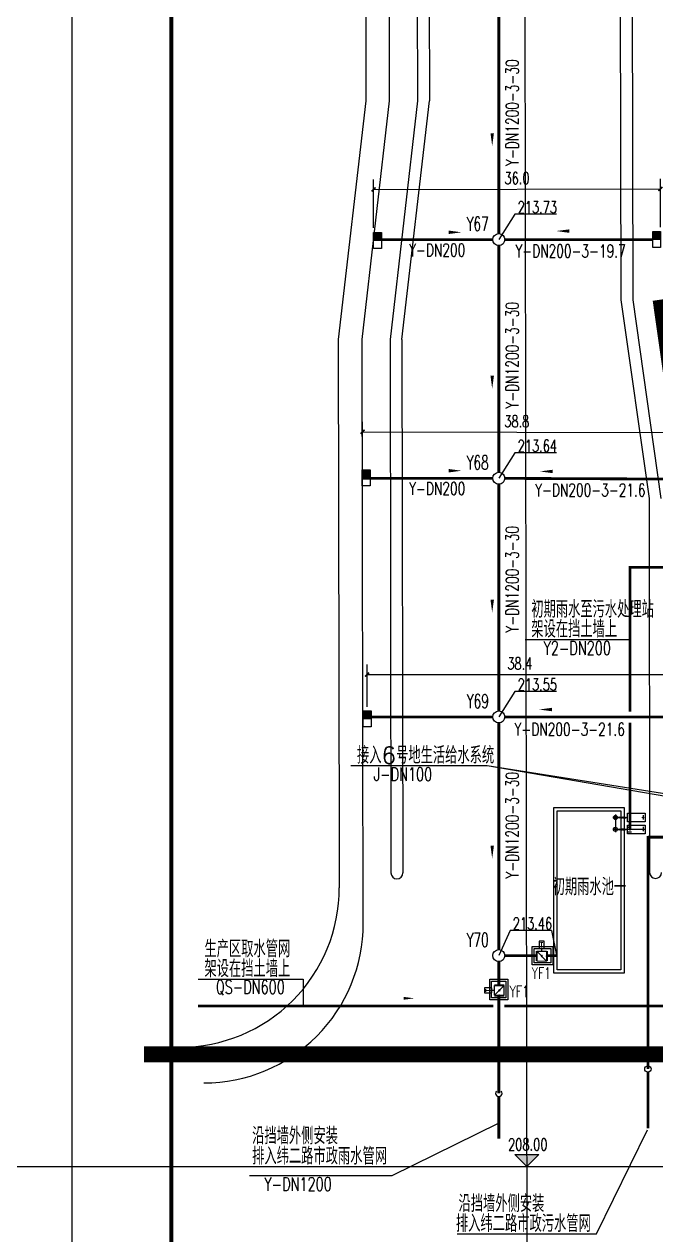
# Model space of a CAD drawing. Header units: metres. Extents: x 497246 to 997717, y 2998582 to 5998198.
# Drawn here: x 497479.1 to 497558.5, y 2998877.7 to 2999029.9 of the extents above; entities that cross this region are included whole.
import ezdxf
from ezdxf.enums import TextEntityAlignment as Align

# ---------------------------------------------------------------- set-up
doc = ezdxf.new("R2010")
doc.units = ezdxf.units.M
doc.header["$LTSCALE"] = 1000
doc.linetypes.add('CONTINOUS', pattern=[0])
doc.linetypes.add('DASHDOT', pattern=[1, 0.5, -0.25, 0, -0.25])
doc.layers.get('0').update_dxf_attribs({"linetype": 'CONTINUOUS'})
doc.layers.get('Defpoints').update_dxf_attribs({"linetype": 'CONTINUOUS'})
for name, color, linetype in [('00侧分带', 3, 'CONTINUOUS'), ('DIM_ELEV', 3, 'CONTINUOUS'), ('EQUIP_消防', 7, 'CONTINUOUS'), ('EQUIP_给水', 30, 'CONTINUOUS'), ('PIPE-废水', 31, 'CONTINUOUS'), ('PIPE-给水', 3, 'CONTINUOUS'), ('PIPE-雨水', 4, 'CONTINUOUS'), ('PUB_TEXT', 7, 'CONTINUOUS'), ('RD-中线', 1, 'DASHDOT'), ('RD-侧石线', 5, 'CONTINUOUS'), ('RD-红线', 7, 'CONTINUOUS'), ('TEXT_雨水', 7, 'CONTINUOUS'), ('TWT_DIM', 3, 'CONTINUOUS'), ('TWT_雨水口', 4, 'CONTINUOUS'), ('VALVE_污水', 7, 'CONTINUOUS'), ('VALVE_雨水', 7, 'CONTINUOUS'), ('VPIPE-给水', 11, 'CONTINUOUS'), ('VPIPE-雨水', 4, 'TG_Y'), ('WELL_雨水', 4, 'CONTINUOUS'), ('z_图框', 7, 'CONTINUOUS'), ('图例层', 7, 'CONTINUOUS'), ('文字-排水', 122, 'CONTINUOUS'), ('雨水标注', 100, 'CONTINUOUS')]:
    doc.layers.add(name, color=color, linetype=linetype)
doc.styles.add('_TCH_DIM', font='SIMPLEX', dxfattribs={"bigfont": 'GBCBIG'})
doc.styles.add('_TCH_DIM_T3', font='SIMPLEX', dxfattribs={"width": 0.705882, "bigfont": 'GBCBIG'})
doc.styles.add('_TWT_WELL', font='SIMPLEX', dxfattribs={"width": 0.8, "height": 3.5, "bigfont": 'HZTXT'})
doc.styles.add('HZ', font='rs.shx', dxfattribs={"width": 0.8, "bigfont": 'hztxt.shx'})
doc.styles.add('HZTXT', font='txt', dxfattribs={"width": 0.7, "bigfont": 'HZTXT'})
doc.styles.add('SZK', font='romand.shx', dxfattribs={"width": 0.7, "bigfont": 'hztxt.shx'})
doc.styles.add('TG_LINETYPE', font='SIMPLEX', dxfattribs={"width": 0.8, "height": 3, "bigfont": 'HZTXT'})
doc.linetypes.add('TG_F', pattern='A,2,-0.3,["F",TG_LINETYPE,S=0.1,R=0,X=-0.23,Y=-0.15],0', length=2.3)
doc.linetypes.add('TG_QS', pattern='A,3,-0.6,["QS",TG_LINETYPE,S=0.1,R=0,X=-0.52,Y=-0.15],0', length=3.6)
doc.linetypes.add('TG_Y', pattern='A,2,-0.3,["Y",TG_LINETYPE,S=0.1,R=0,X=-0.23,Y=-0.15],0', length=2.3)
doc.linetypes.add('TG_Y2', pattern='A,2,-0.6,["Y2",TG_LINETYPE,S=0.1,R=0,X=-0.52,Y=-0.15],0', length=2.6)
doc.dimstyles.new('_TWT_ARCH&&1', dxfattribs={"dimtxt": 1.4875, "dimasz": 0.5, "dimexe": 1.25, "dimexo": 1.5, "dimgap": 0.63125, "dimtad": 1, "dimdec": 1, "dimzin": 0, "dimdsep": 46, "dimtxsty": '_TCH_DIM_T3', "dimblk": 'ARCHTICK', "dimcen": 0.09, "dimclrt": 7, "dimazin": 2, "dimtfac": 1, "dimtdec": 1, "dimtix": 1, "dimtmove": 2, "dimatfit": 3, "dimfxl": 1, "dimtolj": 1, "dimtzin": 0, "dimarcsym": 0})

# ---------------------------------------------------------------- blocks, each defined once
blk = doc.blocks.new('$VALVE$00000296')
for points in [[(-125, 72), (-125, -72), (125, 72), (125, -72), (-125, 72)], [(0, 60), (0, -64)]]:
    blk.add_lwpolyline(points)
for p in [(-125, 0), (125, 0)]:
    blk.add_point(p)
blk = doc.blocks.new('$VALVE$00000447')
for p, q in [((-82, 0), (-82, 90)), ((-82, 0), (-82, -90)), ((82, 0), (82, 90)), ((82, 0), (82, -90))]:
    blk.add_line(p, q)
blk.add_circle((0, 0), 60.1)
for p in [(-82, 0), (82, 0)]:
    blk.add_point(p)
blk = doc.blocks.new('$VALVE$00000486')
for p, q in [((90, 55), (-90, 16)), ((-90, -48), (-90, 48)), ((90, 72), (90, -72)), ((90, 72), (90, -72)), ((90, -72), (90, 72)), ((90, -55), (-90, -16))]:
    blk.add_line(p, q)
for p in [(-90, 0), (90, 0)]:
    blk.add_point(p)
blk = doc.blocks.new('$VALVE$00000721')
for p, q in [((-77, 258), (-77, 132)), ((77, 258), (-77, 258)), ((77, 132), (77, 258)), ((-150, 86), (150, -86)), ((-150, 86), (150, 86)), ((-150, 86), (-150, -86)), ((-77, 132), (0, 132)), ((0, 86), (0, 132)), ((0, 132), (77, 132)), ((150, 86), (150, -86)), ((-150, -86), (150, -86))]:
    blk.add_line(p, q)
at = {"const_width": 25.3}
blk.add_lwpolyline([(-13, 0, 1), (13, 0, 1)], format="xyb", close=True, dxfattribs=at)
for p in [(-150, 0), (150, 0)]:
    blk.add_point(p)
at = {"style": 'HZ', "width": 1.675276}
blk.add_text('T', height=84, dxfattribs=at).set_placement((-50, 152), (44, 152), align=Align.FIT)
blk = doc.blocks.new('_ArchTick')
at = {"color": 0, "linetype": 'ByBlock', "const_width": 0.4}
blk.add_lwpolyline([(-0.5, -0.5), (0.5, 0.5)], dxfattribs=at)
blk = doc.blocks.new('*D275')
at = {"layer": 'Defpoints', "color": 0, "transparency": 16777216}
for p in [(497560.57, 2998948.18), (497522.19, 2998942.61), (497560.57, 2998942.61)]:
    blk.add_point(p, dxfattribs=at)
at = {"layer": 'TWT_DIM', "color": 0, "lineweight": -2, "transparency": 16777216}
for p, q in [((497522.19, 2998944.11), (497522.19, 2998949.42)), ((497560.57, 2998944.11), (497560.57, 2998949.43)), ((497522.19, 2998948.17), (497560.57, 2998948.18))]:
    blk.add_line(p, q, dxfattribs=at)
at = {"layer": 'TWT_DIM', "color": 0, "lineweight": -2, "transparency": 16777216, "xscale": 0.5, "yscale": 0.5, "zscale": 0.5}
for p, rotation in [((497522.19, 2998948.17), 180.0037353315376), ((497560.57, 2998948.18), 0.003735331537582703)]:
    blk.add_blockref('_ArchTick', p, dxfattribs=dict(at, rotation=rotation))
at = {"layer": 'TWT_DIM', "color": 7, "transparency": 16777216, "insert": (497541.38, 2998949.55), "char_height": 1.488, "attachment_point": 5, "rotation": 0.0037, "style": '_TCH_DIM_T3'}
blk.add_mtext('\\A1;38.4', dxfattribs=at)
blk = doc.blocks.new('*D276')
at = {"layer": 'Defpoints', "color": 0, "transparency": 16777216}
for p in [(497560.38, 2998978.58), (497521.6, 2998972.84), (497560.36, 2998972.73)]:
    blk.add_point(p, dxfattribs=at)
at = {"layer": 'TWT_DIM', "color": 0, "lineweight": -2, "transparency": 16777216}
for p, q in [((497521.61, 2998974.34), (497521.62, 2998979.93)), ((497521.62, 2998978.68), (497560.38, 2998978.58)), ((497560.37, 2998974.23), (497560.38, 2998979.83))]:
    blk.add_line(p, q, dxfattribs=at)
at = {"layer": 'TWT_DIM', "color": 0, "lineweight": -2, "transparency": 16777216, "xscale": 0.5, "yscale": 0.5, "zscale": 0.5}
for p, rotation in [((497521.62, 2998978.68), 179.8467611790838), ((497560.38, 2998978.58), 359.8467611790838)]:
    blk.add_blockref('_ArchTick', p, dxfattribs=dict(at, rotation=rotation))
at = {"layer": 'TWT_DIM', "color": 7, "transparency": 16777216, "insert": (497541, 2998980), "char_height": 1.488, "attachment_point": 5, "rotation": 359.8468, "style": '_TCH_DIM_T3'}
blk.add_mtext('\\A1;38.8', dxfattribs=at)
blk = doc.blocks.new('*D277')
at = {"layer": 'Defpoints', "color": 0, "transparency": 16777216}
for p in [(497559.04, 2999009.21), (497523.01, 2999002.84), (497559.05, 2999002.9)]:
    blk.add_point(p, dxfattribs=at)
at = {"layer": 'TWT_DIM', "color": 0, "lineweight": -2, "transparency": 16777216}
for p, q in [((497523.01, 2999004.34), (497523, 2999010.4)), ((497523, 2999009.15), (497559.04, 2999009.21)), ((497559.05, 2999004.4), (497559.04, 2999010.46))]:
    blk.add_line(p, q, dxfattribs=at)
at = {"layer": 'TWT_DIM', "color": 0, "lineweight": -2, "transparency": 16777216, "xscale": 0.5, "yscale": 0.5, "zscale": 0.5}
for p, rotation in [((497523, 2999009.15), 180.1021288845359), ((497559.04, 2999009.21), 0.1021288845358551)]:
    blk.add_blockref('_ArchTick', p, dxfattribs=dict(at, rotation=rotation))
at = {"layer": 'TWT_DIM', "color": 7, "transparency": 16777216, "insert": (497541.02, 2999010.56), "char_height": 1.488, "attachment_point": 5, "rotation": 0.1021, "style": '_TCH_DIM_T3'}
blk.add_mtext('\\A1;36.0', dxfattribs=at)
blk = doc.blocks.new('$TwtSys$00000187')
blk.add_circle((0, 0), 0.5)
blk = doc.blocks.new('$TwtSys$00000424')
for p, q in [((-500, 250), (500, 250)), ((-500, -250), (-500, 250)), ((0, -250), (0, 250)), ((500, 250), (500, -250)), ((500, -250), (-500, -250))]:
    blk.add_line(p, q)
blk.add_solid([(0, 250), (500, 250), (0, -250), (500, -250)])

msp = doc.modelspace()

# ---------------------------------------------------------------- hatches: boundary and pattern name
at = {"layer": 'DIM_ELEV'}
msp.add_hatch(color=0, dxfattribs=at).paths.add_polyline_path([(497542.26, 2998886.33), (497540.76, 2998887.83), (497543.76, 2998887.83)])
at = {"layer": 'PIPE-废水', "linetype": 'TG_F'}
for points in [[(497557.47, 2998927.72), (497557.3, 2998927.72), (497557.3, 2998927.89)], [(497557.47, 2998927.72), (497557.47, 2998927.89), (497557.3, 2998927.89)]]:
    msp.add_hatch(color=0, dxfattribs=at).paths.add_polyline_path(points)
at = {"layer": 'PIPE-雨水', "linetype": 'TG_Y2'}
for points in [[(497555.21, 2998961.65), (497555.21, 2998961.82), (497555.04, 2998961.82)], [(497555.21, 2998961.65), (497555.04, 2998961.65), (497555.04, 2998961.82)]]:
    msp.add_hatch(color=140, dxfattribs=at).paths.add_polyline_path(points)

# ---------------------------------------------------------------- linework, layer by layer
at = {"color": 0, "ltscale": 10}
for points in [[(497554.47, 2998910.64), (497545.67, 2998910.64), (497545.67, 2998931.44), (497554.47, 2998931.44)], [(497554.47, 2998910.64), (497545.67, 2998910.64), (497545.67, 2998931.44), (497554.47, 2998931.44)], [(497554.07, 2998911.04), (497546.07, 2998911.04), (497546.07, 2998931.04), (497554.07, 2998931.04)]]:
    msp.add_lwpolyline(points, close=True, dxfattribs=at)
at = {"layer": '00侧分带', "ltscale": 100}
for p, q in [((497528.27, 2999162.61), (497528.52, 2999020.3)), ((497529.77, 2999162.61), (497530.02, 2999020.3)), ((497553.96, 2999051.33), (497554.06, 2998995.28)), ((497555.46, 2999051.33), (497555.56, 2998995.28)), ((497525.07, 2998990.29), (497525.19, 2998923.23)), ((497526.57, 2998990.29), (497526.69, 2998923.23)), ((497557.61, 2998970.29), (497557.69, 2998923.29))]:
    msp.add_line(p, q, dxfattribs=at)
for points in [[(497528.52, 2999020.3), (497525.07, 2998990.29)], [(497526.57, 2998990.29), (497530.02, 2999020.3)], [(497554.06, 2998995.28), (497557.61, 2998970.29)], [(497555.56, 2998995.28), (497559.11, 2998970.29)]]:
    msp.add_lwpolyline(points, dxfattribs=at)
for centre in [(497525.94, 2998923.23), (497558.44, 2998923.29)]:
    msp.add_arc(centre, 0.75, 180.1021, 0.1021, dxfattribs=at)
at = {"layer": 'DIM_ELEV', "color": 0}
for p, q in [((497542.26, 2998886.33), (497540.76, 2998887.83)), ((497540.76, 2998887.83), (497543.76, 2998887.83)), ((497542.26, 2998886.33), (497543.76, 2998887.83))]:
    msp.add_line(p, q, dxfattribs=at)
at = {"layer": 'EQUIP_消防', "color": 3, "linetype": 'Continuous', "ltscale": 0.001}
msp.add_line((497553.4, 2998930.56), (497553.39, 2998928.34), dxfattribs=at)
at = {"layer": 'EQUIP_消防', "color": 6, "linetype": 'Continuous', "ltscale": 0.001}
for p, q in [((497556.87, 2998930.51), (497556.87, 2998929.96)), ((497557.06, 2998928.69), (497554.15, 2998928.69)), ((497554.98, 2998928.99), (497555.34, 2998928.99)), ((497556.86, 2998929.01), (497556.86, 2998928.46)), ((497554.97, 2998928.39), (497555.41, 2998928.39))]:
    msp.add_line(p, q, dxfattribs=at)
at = {"layer": 'EQUIP_消防', "color": 0, "linetype": 'Continuous', "ltscale": 0.001}
for points in [[(497554.9, 2998930.73), (497557.12, 2998930.73), (497557.12, 2998929.66), (497554.9, 2998929.66)], [(497554.89, 2998929.23), (497557.12, 2998929.23), (497557.11, 2998928.16), (497554.89, 2998928.16)]]:
    msp.add_lwpolyline(points, close=True, dxfattribs=at)
at = {"layer": 'EQUIP_消防', "color": 6, "linetype": 'Continuous', "ltscale": 0.001}
for points in [[(497556.81, 2998930.24), (497556.92, 2998930.24), (497556.92, 2998930.14), (497556.81, 2998930.14)], [(497555.11, 2998929.05), (497555.22, 2998929.05), (497555.22, 2998928.94), (497555.11, 2998928.94)], [(497556.81, 2998928.74), (497556.92, 2998928.74), (497556.92, 2998928.64), (497556.81, 2998928.64)]]:
    msp.add_lwpolyline(points, close=True, dxfattribs=at)
at = {"layer": 'EQUIP_消防', "color": 3, "linetype": 'Continuous', "ltscale": 0.001}
for points in [[(497545.51, 2998911.69), (497542.91, 2998911.69), (497542.91, 2998913.99), (497545.51, 2998913.99)], [(497545.26, 2998911.94), (497543.16, 2998911.94), (497543.16, 2998913.74), (497545.26, 2998913.74)], [(497539.89, 2998909.86), (497539.89, 2998907.26), (497537.59, 2998907.26), (497537.59, 2998909.86)], [(497539.64, 2998909.61), (497539.64, 2998907.51), (497537.84, 2998907.51), (497537.84, 2998909.61)]]:
    msp.add_lwpolyline(points, close=True, dxfattribs=at)
at = {"layer": 'EQUIP_给水', "color": 6, "linetype": 'ByBlock'}
for p, q in [((497520.15, 2998936.72), (497537.29, 2998936.72)), ((497537.29, 2998936.72), (497559.74, 2998932.87)), ((497537.29, 2998936.72), (497560.88, 2998932.99))]:
    msp.add_line(p, q, dxfattribs=at)
msp.add_lwpolyline([(497524.39, 2998907.47, 0, 0, 0), (497528.13, 2998907.47, 0, 0.36, 0), (497526.78, 2998907.47, 0, 0, 0)], format="xyseb", dxfattribs=at)
at = {"layer": 'PIPE-废水', "color": 0, "linetype": 'TG_F', "ltscale": 0.0025, "const_width": 0.35}
for points in [[(497557.47, 2998927.72), (497557.47, 2998898.59)], [(497557.47, 2998927.72), (497574.03, 2998927.72)], [(497557.47, 2998898.19), (497557.47, 2998891.13)]]:
    msp.add_lwpolyline(points, dxfattribs=at)
at = {"layer": 'PIPE-给水', "color": 70}
for p, q in [((497500.98, 2998909.89), (497514.16, 2998909.89)), ((497514.16, 2998909.89), (497514.16, 2998906.5))]:
    msp.add_line(p, q, dxfattribs=at)
at = {"layer": 'PIPE-给水', "color": 113, "linetype": 'TG_QS', "ltscale": 0.0025, "const_width": 0.35}
for points in [[(497500.96, 2998906.5), (497538.07, 2998906.5)], [(497539.42, 2998906.5), (497559.75, 2998906.5)]]:
    msp.add_lwpolyline(points, dxfattribs=at)
at = {"layer": 'PIPE-雨水', "color": 70}
msp.add_line((497542.04, 2998952.58), (497555.23, 2998952.58), dxfattribs=at)
at = {"layer": 'PIPE-雨水', "linetype": 'ByBlock', "ltscale": 6}
for p, q in [((497525.34, 2998885.2), (497538.69, 2998891.76)), ((497507.41, 2998885.2), (497525.34, 2998885.2))]:
    msp.add_line(p, q, dxfattribs=at)
at = {"layer": 'PIPE-雨水', "color": 30, "linetype": 'ByBlock', "ltscale": 6}
for p, q in [((497551.02, 2998877.86), (497557.43, 2998890.93)), ((497533.49, 2998877.86), (497551.02, 2998877.86))]:
    msp.add_line(p, q, dxfattribs=at)
at = {"layer": 'PIPE-雨水', "color": 0, "linetype": 'TG_Y', "ltscale": 0.005, "const_width": 0.35}
for points in [[(497538.74, 2999032.09), (497538.74, 2999003.59)], [(497523.01, 2999002.84), (497537.99, 2999002.84)], [(497539.49, 2999002.84), (497558.07, 2999002.84)], [(497538.74, 2999002.09), (497538.74, 2998973.59)], [(497521.6, 2998972.84), (497537.99, 2998972.84)], [(497539.49, 2998972.83), (497559.86, 2998972.74)], [(497538.74, 2998972.09), (497538.74, 2998943.59)], [(497521.66, 2998942.84), (497537.99, 2998942.84)], [(497538.74, 2998942.09), (497538.74, 2998913.59)], [(497539.49, 2998942.84), (497560.12, 2998942.84)], [(497538.74, 2998909.18), (497538.74, 2998912.09)], [(497539.49, 2998912.84), (497543.43, 2998912.84)], [(497544.83, 2998912.84), (497546.07, 2998912.84)], [(497538.74, 2998895.52), (497538.74, 2998907.77)], [(497538.74, 2998889.84), (497538.74, 2998895.12)]]:
    msp.add_lwpolyline(points, dxfattribs=at)
at = {"layer": 'PIPE-雨水', "color": 70, "linetype": 'ByBlock'}
for points in [[(497537.91, 2999019.09, 0, 0, 0), (497537.91, 2999014.6, 0, 0.432, 0), (497537.91, 2999016.22, 0, 0, 0)], [(497529.58, 2999003.76, 0, 0, 0), (497534.06, 2999003.76, 0, 0.432, 0), (497532.44, 2999003.76, 0, 0, 0)], [(497550.45, 2999003.91, 0, 0, 0), (497545.96, 2999003.92, 0, 0.432, 0), (497547.58, 2999003.91, 0, 0, 0)], [(497537.91, 2998988.59, 0, 0, 0), (497537.91, 2998984.1, 0, 0.432, 0), (497537.91, 2998985.72, 0, 0, 0)], [(497529.58, 2998973.79, 0, 0, 0), (497534.06, 2998973.79, 0, 0.432, 0), (497532.44, 2998973.79, 0, 0, 0)], [(497548.39, 2998973.7, 0, 0, 0), (497543.9, 2998973.7, 0, 0.432, 0), (497545.52, 2998973.7, 0, 0, 0)], [(497537.91, 2998960.43, 0, 0, 0), (497537.91, 2998955.95, 0, 0.432, 0), (497537.91, 2998957.57, 0, 0, 0)], [(497548.26, 2998943.77, 0, 0, 0), (497543.78, 2998943.77, 0, 0.432, 0), (497545.4, 2998943.77, 0, 0, 0)], [(497537.91, 2998929.52, 0, 0, 0), (497537.91, 2998925.04, 0, 0.432, 0), (497537.91, 2998926.66, 0, 0, 0)]]:
    msp.add_lwpolyline(points, format="xyseb", dxfattribs=at)
at = {"layer": 'PIPE-雨水', "color": 140, "linetype": 'TG_Y2', "ltscale": 0.0025, "const_width": 0.35}
for points in [[(497555.21, 2998961.65), (497560.61, 2998961.65)], [(497555.21, 2998943.5), (497555.21, 2998961.65)], [(497555.21, 2998928.69), (497555.21, 2998942.12)]]:
    msp.add_lwpolyline(points, dxfattribs=at)
at = {"layer": 'PIPE-雨水', "color": 111, "linetype": 'TG_Y2', "ltscale": 0.01, "const_width": 0.07}
for points in [[(497553.83, 2998930.2), (497553.4, 2998930.2)], [(497554.21, 2998930.19), (497554.13, 2998930.19)], [(497554.5, 2998930.19), (497554.4, 2998930.19)], [(497554.9, 2998930.19), (497554.71, 2998930.19)], [(497553.83, 2998928.7), (497553.39, 2998928.7)], [(497554.2, 2998928.69), (497554.13, 2998928.69)], [(497554.49, 2998928.69), (497554.4, 2998928.69)], [(497554.89, 2998928.69), (497554.71, 2998928.69)]]:
    msp.add_lwpolyline(points, dxfattribs=at)
at = {"layer": 'PIPE-雨水', "color": 111, "linetype": 'CONTINOUS', "ltscale": 0.0075}
for centre in [(497553.4, 2998930.2), (497553.39, 2998928.7)]:
    msp.add_circle(centre, 0.258, dxfattribs=at)
at = {"layer": 'PIPE-雨水', "color": 0, "linetype": 'TG_Y'}
msp.add_arc((497538.74, 2998895.52), 0.4, 135, 45, dxfattribs=at)
at = {"layer": 'RD-中线', "color": 6, "linetype": 'DASHDOT', "ltscale": 80}
for p, q in [((497541.77, 2999162.63), (497542.49, 2998755.1)), ((497541.77, 2999162.63), (497542.49, 2998755.1)), ((497308.3, 2998886.33), (498013.13, 2998886.33)), ((497308.3, 2998886.33), (498013.13, 2998886.33))]:
    msp.add_line(p, q, dxfattribs=at)
at = {"layer": 'RD-侧石线', "color": 5, "ltscale": 0.1}
for p, q in [((497525.02, 2999020.29), (497524.77, 2999162.6)), ((497521.57, 2998990.28), (497525.02, 2999020.29)), ((497521.7, 2998916.88), (497521.57, 2998990.28))]:
    msp.add_line(p, q, dxfattribs=at)
msp.add_arc((497501.7, 2998916.83), 20, 270.0044, 0.1206, dxfattribs=at)
at = {"layer": 'RD-红线', "ltscale": 0.1}
for points in [[(497518.85, 2999236.02), (497519.12, 2999232.85, -0.017939), (497521.77, 2999162.6), (497522.02, 2999020.29), (497518.57, 2998990.28), (497518.69, 2998926.23), (497518.7, 2998921.37)], [(497498.7, 2998901.33, 0.414736), (497518.7, 2998921.37, 0.414736)]]:
    msp.add_lwpolyline(points, format="xyb", dxfattribs=at)
at = {"layer": 'VALVE_雨水', "linetype": 'Continuous'}
for p, q in [((497543.43, 2998913.38), (497543.43, 2998912.18)), ((497543.53, 2998913.38), (497543.53, 2998912.18)), ((497544.73, 2998913.38), (497544.73, 2998912.18)), ((497544.83, 2998913.38), (497544.83, 2998912.18)), ((497538.2, 2998909.18), (497539.4, 2998909.17)), ((497538.2, 2998909.08), (497539.4, 2998909.07)), ((497538.2, 2998907.88), (497539.4, 2998907.87)), ((497538.2, 2998907.78), (497539.4, 2998907.77))]:
    msp.add_line(p, q, dxfattribs=at)
at = {"layer": 'VPIPE-给水', "linetype": 'Continuous'}
for centre in [(497555.22, 2998930.19), (497555.21, 2998928.69)]:
    msp.add_circle(centre, 0.08, dxfattribs=at)
at = {"layer": 'VPIPE-给水'}
msp.add_circle((497557.47, 2998898.59), 0.4, dxfattribs=at)
at = {"layer": 'VPIPE-雨水', "linetype": 'Continuous'}
for centre in [(497553.4, 2998930.2), (497553.39, 2998928.7)]:
    msp.add_circle(centre, 0.1, dxfattribs=at)
at = {"layer": 'z_图框'}
msp.add_lwpolyline([(497485.08, 2998867.69), (498079.58, 2998867.69), (498079.58, 2999288.19), (497485.08, 2999288.19)], close=True, dxfattribs=at)
at = {"layer": 'z_图框', "const_width": 0.5}
msp.add_lwpolyline([(497497.58, 2998872.69), (498074.58, 2998872.69), (498074.58, 2999283.19), (497497.58, 2999283.19)], close=True, dxfattribs=at)
at = {"layer": '图例层', "color": 253, "const_width": 2, "flags": 128}
msp.add_lwpolyline([(497582.7, 2998900.33, -0.413692), (497562.7, 2998920.3), (497562.61, 2998970.3), (497559.06, 2998995.29)], format="xyb", dxfattribs=at)
msp.add_lwpolyline([(497584.48, 2998900.43), (497494.16, 2998900.43)], dxfattribs=at)
at = {"layer": '雨水标注', "color": 70}
for p, q in [((497540.77, 2999006.02), (497538.74, 2999002.84)), ((497546, 2999006.02), (497540.77, 2999006.02)), ((497540.77, 2998976.02), (497538.74, 2998972.84)), ((497546, 2998976.02), (497540.77, 2998976.02)), ((497540.77, 2998946.02), (497538.74, 2998942.84)), ((497546, 2998946.02), (497540.77, 2998946.02)), ((497540.15, 2998915.98), (497538.74, 2998912.84)), ((497545.37, 2998915.98), (497540.15, 2998915.98)), ((497545.37, 2998915.98), (497545.98, 2998912.9))]:
    msp.add_line(p, q, dxfattribs=at)

# ---------------------------------------------------------------- block references
at = {"layer": 'TWT_雨水口', "xscale": 0.002, "yscale": 0.002, "zscale": 0.002, "rotation": 90}
for p in [(497523.49, 2999002.73), (497558.57, 2999002.84), (497522.07, 2998972.9), (497522.19, 2998942.61)]:
    msp.add_blockref('$TwtSys$00000424', p, dxfattribs=at)
at = {"layer": 'VALVE_污水', "linetype": 'Continuous', "xscale": 0.0012, "yscale": 0.0012, "zscale": 0.0012, "rotation": 179.9192424867249}
for p in [(497554.6, 2998930.19), (497554.6, 2998928.69)]:
    msp.add_blockref('$VALVE$00000486', p, dxfattribs=at)
at = {"layer": 'VALVE_雨水', "linetype": 'Continuous'}
for name, p, xscale, yscale, zscale, rotation in [('$VALVE$00000296', (497553.98, 2998930.19), 0.0012, 0.0012, 0.0012, 179.9192424869676), ('$VALVE$00000447', (497554.3, 2998930.19), 0.0012, 0.0012, 0.0012, 179.9192424869676), ('$VALVE$00000296', (497553.98, 2998928.69), 0.0012, 0.0012, 0.0012, 179.9192424869676), ('$VALVE$00000447', (497554.3, 2998928.69), 0.0012, 0.0012, 0.0012, 179.9192424869676), ('$VALVE$00000721', (497544.13, 2998912.78), 0.004005574920530513, 0.007200000000000001, 0.004005574920530513, 359.9292437997541), ('$VALVE$00000721', (497538.8, 2998908.47), 0.004005574920530513, 0.007200000000000001, 0.004005574920530513, 89.9292437997541)]:
    msp.add_blockref(name, p, dxfattribs=dict(at, xscale=xscale, yscale=yscale, zscale=zscale, rotation=rotation))
at = {"layer": 'WELL_雨水', "xscale": 1.5, "yscale": 1.5, "zscale": 1.5}
for p in [(497538.74, 2999002.84), (497538.74, 2998972.84), (497538.74, 2998942.84), (497538.74, 2998912.84)]:
    msp.add_blockref('$TwtSys$00000187', p, dxfattribs=at)

# ---------------------------------------------------------------- texts
at = {"layer": 'EQUIP_给水', "color": 6, "linetype": 'ByBlock', "style": '_TCH_DIM'}
for s, height, p in [('接入6号地生活给水系统', 2.1395, (497520.92, 2998936.96, -23.53)), ('生产区取水管网', 2.139, (497501.76, 2998912.62, -23.53)), ('架设在挡土墙上', 2.139, (497501.76, 2998910.13, -23.53))]:
    msp.add_text(s, height=height, rotation=0, dxfattribs=at).set_placement(p)
at = {"layer": 'PIPE-给水', "color": 70, "style": 'HZTXT', "width": 0.7}
for s, p in [('J-DN100', (497526.69, 2998935.64, -11.76)), ('QS-DN600', (497507.52, 2998908.81, -11.76))]:
    msp.add_text(s, height=1.69, rotation=0, dxfattribs=at).set_placement(p, align=Align.MIDDLE)
at = {"layer": 'PIPE-雨水', "color": 70, "style": 'HZTXT', "width": 0.7}
for s, height, rotation, p in [('Y-DN1200-3-30', 1.6, 90, (497540.43, 2999018.8, 20.88)), ('Y-DN1200-3-30', 1.6, 90, (497540.43, 2998988.3, 20.88)), ('Y-DN1200-3-30', 1.6, 90, (497540.43, 2998960.14, 20.88)), ('Y2-DN200', 1.69, 0, (497548.59, 2998951.5, -11.76)), ('Y-DN1200-3-30', 1.6, 90, (497540.43, 2998929.23, 20.88))]:
    msp.add_text(s, height=height, rotation=rotation, dxfattribs=at).set_placement(p, align=Align.MIDDLE)
for s, p in [('Y-DN200', (497530.99, 2999001.53, 20.88)), ('Y-DN200-3-19.7', (497547.75, 2999001.41, 20.88)), ('Y-DN200', (497530.99, 2998971.56, 20.88)), ('Y-DN200-3-21.6', (497550.23, 2998971.36, 20.88)), ('Y-DN200-3-21.6', (497547.64, 2998941.29, 20.88))]:
    msp.add_text(s, height=1.6, dxfattribs=at).set_placement(p, align=Align.MIDDLE)
at = {"layer": 'PIPE-雨水', "color": 232, "linetype": 'TG_Y2', "ltscale": 0.5, "style": '_TCH_DIM'}
for s, p in [('初期雨水至污水处理站', (497542.82, 2998955.31, -23.53)), ('架设在挡土墙上', (497542.82, 2998952.82, -23.53))]:
    msp.add_text(s, height=2.139, rotation=0, dxfattribs=at).set_placement(p)
at = {"layer": 'PIPE-雨水', "linetype": 'TG_Y', "ltscale": 800, "style": '_TCH_DIM'}
for s, height, p in [('初期雨水池一', 2.139, (497545.5, 2998920.42, -1.96)), ('沿挡墙外侧安装', 2.139, (497507.75, 2998889.12, -1.96)), ('排入纬二路市政雨水管网', 2.1395, (497507.75, 2998886.57, -1.96))]:
    msp.add_text(s, height=height, rotation=0, dxfattribs=at).set_placement(p)
at = {"layer": 'PIPE-雨水', "linetype": 'TG_Y', "ltscale": 800, "style": 'HZTXT', "width": 0.7}
msp.add_text('Y-DN1200', height=1.69, rotation=0, dxfattribs=at).set_placement((497513.52, 2998884.12, 9.8), align=Align.MIDDLE)
at = {"layer": 'PIPE-雨水', "color": 30, "linetype": 'TG_Y', "ltscale": 800, "style": '_TCH_DIM'}
for s, height, p in [('沿挡墙外侧安装', 2.139, (497533.68, 2998880.61, -1.96)), ('排入纬二路市政污水管网', 2.1395, (497533.35, 2998878.1, -1.96))]:
    msp.add_text(s, height=height, rotation=0, dxfattribs=at).set_placement(p)
at = {"layer": 'PUB_TEXT', "color": 0, "style": '_TCH_DIM', "width": 0.705882}
msp.add_text('208.00', height=1.488, dxfattribs=at).set_placement((497539.9, 2998888.35))
at = {"layer": 'TEXT_雨水', "style": '_TWT_WELL', "width": 0.64}
for s, p in [('Y67', (497534.69, 2999003.96)), ('Y68', (497534.69, 2998973.96)), ('Y69', (497534.71, 2998943.96)), ('Y70', (497534.69, 2998913.96))]:
    msp.add_text(s, height=1.75, dxfattribs=at).set_placement(p)
at = {"layer": '文字-排水', "style": 'SZK', "width": 0.7}
for p in [(497542.88, 2998909.91), (497540.1, 2998907.61)]:
    msp.add_text('YF1', height=1.44, dxfattribs=at).set_placement(p)
at = {"layer": '雨水标注', "color": 70, "style": 'HZTXT', "width": 0.7}
for s, p in [('213.73', (497543.58, 2999006.91, 20.88)), ('213.64', (497543.58, 2998976.91, 20.88)), ('213.55', (497543.58, 2998946.91, 20.88)), ('213.46', (497542.96, 2998916.87, 20.88))]:
    msp.add_text(s, height=1.5, dxfattribs=at).set_placement(p, align=Align.MIDDLE)

# ---------------------------------------------------------------- dimensions: what is measured, and where the dimension line sits
at = {"layer": 'TWT_DIM', "color": 6}
for p1, p2, distance, picture, middle in [((497523.01, 2999002.84), (497559.05, 2999002.9), 6.31, '*D277', (497541.02, 2999010.56)), ((497521.6, 2998972.84), (497560.36, 2998972.73), 5.84, '*D276', (497541, 2998980)), ((497522.19, 2998942.61), (497560.57, 2998942.61), 5.56, '*D275', (497541.38, 2998949.55))]:
    dim = msp.add_aligned_dim(p1=p1, p2=p2, distance=distance, dimstyle='_TWT_ARCH&&1', dxfattribs=at)
    dim.commit()
    dim.dimension.update_dxf_attribs({"geometry": picture, "text_midpoint": middle})

doc.saveas('drawing.dxf')
